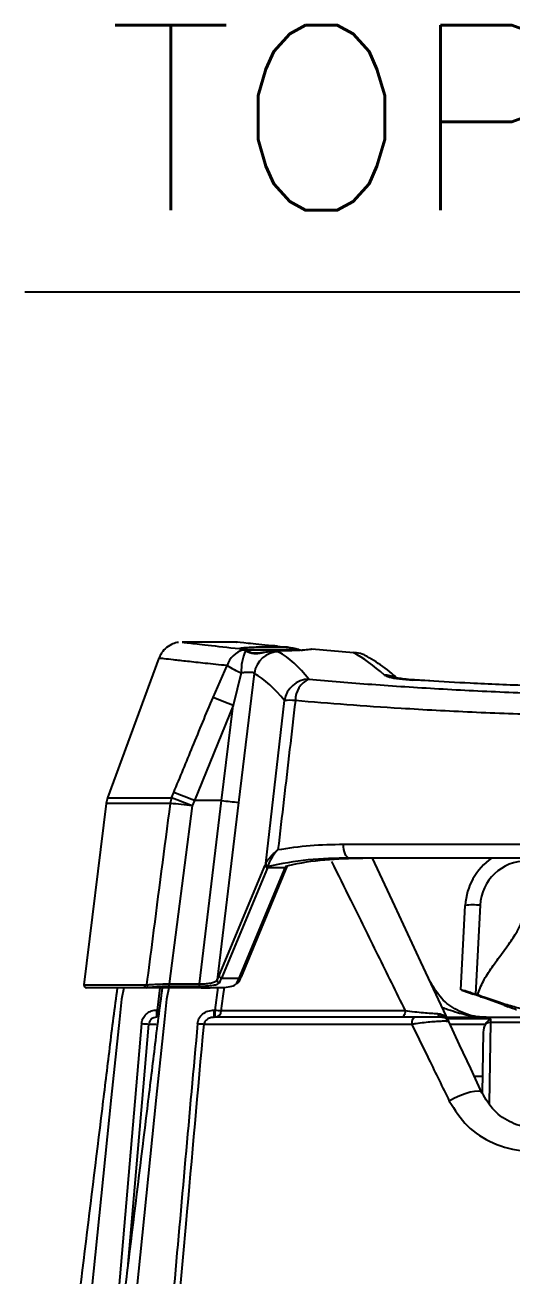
# Model space of a CAD drawing. Extents: x 7 to 113, y 1 to 87.
# Drawn here: x 46.37 to 48.34, y 81.56 to 86.62 of the extents above; entities that cross this region are included whole.
import ezdxf
from ezdxf.enums import TextEntityAlignment as Align

# ---------------------------------------------------------------- set-up
doc = ezdxf.new("R2010")
doc.units = 0
doc.header["$MEASUREMENT"] = 0
doc.layers.add('OBJECT', color=7, linetype='CONTINUOUS')
doc.styles.get("Standard").update_dxf_attribs({"font": 'SIMPLEX'})

msp = doc.modelspace()

# ---------------------------------------------------------------- linework, layer by layer
at = {"layer": 'OBJECT', "color": 1}
msp.add_line((46.3669, 85.5433), (51.6224, 85.5433), dxfattribs=at)
at = {"layer": 'OBJECT'}
for p, q in [((47.2237, 84.1253), (47.0038, 84.1253)), ((47.2413, 84.0953), (47.2358, 84.0986)), ((46.9096, 84.0602), (46.7014, 83.4942)), ((47.2413, 84.0953), (47.2414, 84.0953)), ((47.2513, 84.0932), (47.2414, 84.0953)), ((47.2419, 84.0953), (47.2418, 84.0953)), ((47.2432, 84.0943), (47.475, 84.0943)), ((47.4751, 84.0943), (47.2438, 84.0943)), ((47.2607, 84.0904), (47.2513, 84.0932)), ((47.475, 84.0943), (47.4751, 84.0943)), ((47.476, 84.0953), (47.4758, 84.0953)), ((47.476, 84.0953), (47.4761, 84.0952)), ((47.4761, 84.0952), (47.491, 84.0914)), ((47.5263, 84.0953), (47.5261, 84.0953)), ((47.5262, 84.0953), (47.5261, 84.0953)), ((47.5262, 84.0953), (47.5265, 84.0953)), ((47.5265, 84.0953), (47.5263, 84.0953)), ((47.5299, 84.0959), (47.5265, 84.0953)), ((47.6984, 84.0823), (47.5299, 84.0959)), ((47.5364, 84.0953), (47.5299, 84.0959)), ((47.1288, 83.9009), (47.1858, 84.03)), ((47.2433, 84), (47.2106, 83.8681)), ((47.2963, 83.9985), (47.2328, 83.476)), ((47.9389, 83.9712), (47.9453, 83.9719)), ((48.0027, 83.9677), (47.9389, 83.9712)), ((48.0079, 83.9686), (47.9453, 83.9722)), ((48.006, 83.9688), (47.9457, 83.9724)), ((47.2106, 83.8681), (47.0532, 83.4833)), ((47.1638, 83.4833), (47.2106, 83.8681)), ((47.3428, 83.2288), (47.4187, 83.888)), ((46.7014, 83.4942), (46.961, 83.4942)), ((46.961, 83.4942), (46.97, 83.5161)), ((46.696, 83.4718), (46.6057, 82.7365)), ((46.9563, 83.4718), (46.696, 83.4718)), ((47.0443, 83.4614), (46.9514, 82.7405)), ((47.0532, 83.4833), (47.0443, 83.4614)), ((47.1638, 83.4833), (47.0532, 83.4833)), ((47.0735, 82.7405), (47.1638, 83.4833)), ((47.2328, 83.476), (47.1454, 82.7569)), ((47.6583, 83.3064), (50.3594, 83.3064)), ((50.3361, 83.2503), (47.6815, 83.2503)), ((47.1537, 82.7747), (47.3399, 83.2218)), ((47.3497, 83.2114), (47.1636, 82.7643)), ((47.2346, 82.7643), (47.4208, 83.2114)), ((47.2438, 82.7696), (47.43, 83.2168)), ((47.3421, 83.227), (47.3428, 83.2288)), ((47.4208, 83.2114), (47.3497, 83.2114)), ((47.3522, 83.2186), (47.3519, 83.2165)), ((48.1333, 82.7172), (48.1512, 83.0584)), ((48.2111, 83.0589), (48.1923, 82.699)), ((46.6057, 82.7365), (46.8508, 82.7365)), ((46.8508, 82.7365), (46.8609, 82.737)), ((46.9514, 82.7304), (46.9514, 82.7405)), ((46.9514, 82.7405), (47.0735, 82.7405)), ((47.0735, 82.7304), (46.9514, 82.7304)), ((47.0735, 82.7304), (47.0735, 82.7405)), ((47.1636, 82.7643), (47.2346, 82.7643)), ((46.8597, 82.7253), (46.6156, 82.7253)), ((46.8697, 82.7257), (46.8597, 82.7253)), ((47.0806, 82.7253), (46.8597, 82.7253)), ((46.9136, 82.7253), (46.9026, 82.6348)), ((47.1484, 82.726), (47.1364, 82.6348)), ((48.137, 82.7159), (48.1371, 82.7172)), ((48.137, 82.7159), (48.183, 82.6991)), ((48.2007, 82.696), (48.1923, 82.699)), ((48.3087, 82.654), (48.2308, 82.6823)), ((46.9026, 82.6348), (46.9, 82.6348)), ((46.9, 82.6348), (46.9, 82.6053)), ((46.9026, 82.6348), (46.9026, 82.6053)), ((47.1364, 82.6348), (47.1336, 82.6348)), ((47.1336, 82.6053), (47.1336, 82.6348)), ((47.1364, 82.6348), (47.1364, 82.6053)), ((47.9076, 82.6317), (47.1625, 82.6317)), ((48.3086, 82.6541), (48.3255, 82.6478)), ((46.8395, 82.58), (46.7045, 81.0053)), ((47.9483, 82.6053), (47.1336, 82.6053)), ((48.0494, 82.6183), (48.0395, 82.6195)), ((48.0562, 82.6053), (48.063, 82.6048)), ((48.0763, 82.6053), (48.7333, 82.6053)), ((48.2547, 82.5998), (48.0789, 82.5998)), ((48.2332, 82.5775), (48.2341, 82.5789)), ((48.2488, 82.2569), (48.2545, 82.5839)), ((48.7333, 82.5839), (48.2545, 82.5839)), ((46.8689, 82.5779), (46.8985, 82.5779)), ((47.0924, 82.5779), (47.9335, 82.5779)), ((48.0893, 82.5775), (48.2332, 82.5775)), ((48.2242, 82.5446), (48.2199, 82.2982)), ((48.2211, 82.3653), (48.1882, 82.3653))]:
    msp.add_line(p, q, dxfattribs=at)
at = {"layer": 'OBJECT', "flags": 128}
for points in [[(47.6815, 83.2503), (47.6766, 83.2514), (47.6719, 83.2547), (47.6676, 83.2601), (47.664, 83.2672), (47.6611, 83.2758), (47.6592, 83.2855), (47.6582, 83.2959), (47.6583, 83.3064)], [(48.0844, 82.588), (47.9714, 82.8303), (47.8658, 83.0568), (47.7755, 83.2503)], [(47.4306, 83.2194), (47.4303, 83.2177), (47.43, 83.2168)], [(46.7668, 82.7253), (46.7581, 82.6785), (46.7498, 82.5981), (46.7165, 82.28), (46.6999, 82.1209), (46.6834, 81.9618), (46.6508, 81.6435), (46.6293, 81.4313)], [(46.9492, 82.7253), (46.9406, 82.6785), (46.9322, 82.5981), (46.8989, 82.28), (46.8824, 82.1209), (46.8659, 81.9618), (46.8333, 81.6435), (46.8118, 81.4313)], [(47.1625, 82.6317), (47.1702, 82.6912), (47.1749, 82.7271)], [(48.137, 82.7159), (48.135, 82.7166), (48.1337, 82.7171), (48.1333, 82.7172)], [(46.9124, 82.6336), (46.9077, 82.6342), (46.9026, 82.6348)], [(47.9076, 82.6317), (47.907, 82.6264), (47.9059, 82.6214), (47.9044, 82.6168), (47.9024, 82.6129), (47.9002, 82.6096), (47.8976, 82.6073), (47.8949, 82.6058), (47.8921, 82.6053)], [(47.9483, 82.6053), (47.9456, 82.6048), (47.9429, 82.6033), (47.9405, 82.6008), (47.9383, 82.5974), (47.9364, 82.5933), (47.935, 82.5886), (47.934, 82.5834), (47.9335, 82.5779)], [(48.2188, 82.2997), (48.1733, 82.3974), (48.1284, 82.4936), (48.0844, 82.588)], [(48.2545, 82.5839), (48.2546, 82.5902), (48.2546, 82.5955), (48.2547, 82.5998)], [(46.7855, 81.6048), (46.8417, 82.2605), (46.8689, 82.5779)], [(48.2188, 82.2997), (48.2135, 82.3043), (48.2033, 82.3063), (48.1888, 82.3054), (48.1708, 82.3018), (48.1504, 82.2957), (48.1287, 82.2874), (48.107, 82.2773), (48.0865, 82.2661)]]:
    msp.add_lwpolyline(points, dxfattribs=at)
at = {"layer": 'OBJECT'}
for centre, radius, start, end in [((47.2358, 84.0976), 0.001, 30.3932, 89.9246), ((47.2765, 84.0014), 0.0952, 105.3473, 162.539), ((47.2415, 84.0944), 0.000935, 69.8741, 98.9363), ((47.2416, 84.0944), 0.000917, 70.1028, 99.2479), ((47.4413, 84.0088), 0.1982, 155.6675, 182.5325), ((47.3959, 83.9857), 0.1004, 90.6217, 172.6577), ((47.4759, 84.0944), 0.000935, 95.1366, 182.0443), ((47.476, 84.0943), 0.000928, 94.947, 181.4479), ((47.5753, 84.7078), 0.7818, 240.114, 244.8721), ((47.5187, 83.874), 0.101, 90.8671, 171.9952), ((47.5582, 83.8887), 0.0955, 115.41, 180.3894), ((47.8251, 83.8935), 0.0978, 64.1689, 91.0289), ((45.8918, 80.6974), 3.434, 67.4163, 68.8862), ((47.4406, 83.7121), 0.1773, 82.8778, 97.1222), ((46.7952, 83.4597), 0.1, 159.8, 173), ((47.0662, 83.4599), 0.1106, 161.9541, 173.8105), ((45.793, 80.4045), 3.3031, 67.7375, 69.2902), ((45.7993, 80.4227), 3.3076, 67.7218, 69.2712), ((46.6235, 80.2878), 3.2014, 82.4457, 84.0333), ((47.3358, 84.7773), 1.3053, 262.4276, 265.4718), ((48.4009, 83.0453), 0.25, 124.9152, 177), ((48.4009, 83.049), 0.19, 90, 177), ((47.3501, 83.2216), 0.0102, 178.7699, 267.9065), ((47.3523, 83.2267), 0.0102, 178.1894, 267.9337), ((47.353, 83.2287), 0.0102, 179.3435, 265.2499), ((47.4216, 83.2206), 0.00921, 264.783, 335.6628), ((48.1833, 82.8124), 0.2481, 83.565, 97.4347), ((46.6156, 82.7353), 0.01, 173, 270), ((46.8604, 82.735), 0.00967, 170.6545, 266.279), ((46.8706, 82.7356), 0.00985, 171.8413, 264.8764), ((47.1556, 82.7563), 0.0102, 176.6226, 268.0973), ((47.1639, 82.7745), 0.0102, 178.7665, 267.9098), ((47.2255, 82.7529), 0.00933, 266.5372, 354.4859), ((47.2354, 82.7734), 0.00921, 264.7774, 335.663), ((47.2674, 83.614), 0.9879, 262.3807, 263.9022), ((47.1347, 82.633), 0.0278, 273.4855, 357.167), ((46.8979, 83.1932), 0.616, 264.5641, 267.3089), ((47.1563, 83.5506), 0.9748, 264.6873, 266.2414), ((48.0585, 82.6249), 0.0197, 195.8847, 263.3447), ((48.068, 82.6234), 0.0193, 195.2977, 255.0695), ((48.0572, 82.5753), 0.03, 25, 78.8348), ((48.2534, 82.5439), 0.0401, 88.4231, 118.9191)]:
    msp.add_arc(centre, radius, start, end, dxfattribs=at)
for centre, major_axis, ratio, start_param, end_param in [((45.1199, 66.7483), (2.1689, 17.375), 0.120232, 6.166548, 6.230996), ((49.6812, 66.7483), (-2.1689, 17.375), 0.120232, 6.143924, 6.197792), ((45.0214, 66.7605), (2.1692, 17.275), 0.120906, 6.166722, 6.23117), ((47.3059, 82.7515), (0.064, 0.5099), 0.120906, 0.385369, 0.412418), ((47.3158, 82.7503), (0.0641, 0.4999), 0.123247, 0.385982, 0.413031), ((47.3868, 82.7503), (0.0641, 0.4999), 0.123247, 0.377133, 0.413031), ((47.1863, 83.2265), (0.0615, 0.4899), 0.120906, 3.445752, 3.554011), ((47.1962, 83.2253), (0.0615, 0.4999), 0.118561, 3.445151, 3.55341), ((47.2672, 83.2253), (0.0615, 0.4999), 0.118561, 3.426946, 3.55341), ((47.2771, 83.2241), (0.0615, 0.4899), 0.120906, 3.427547, 3.554011), ((48.2542, 82.544), (0.0008, 0.0477), 0.62936, 0.801932, 1.57041)]:
    msp.add_ellipse(centre, major_axis=major_axis, ratio=ratio, start_param=start_param, end_param=end_param, dxfattribs=at)
for points, knots in [([(46.9896, 84.1239), (46.9872, 84.1237), (46.9773, 84.1226), (46.9575, 84.1153), (46.9346, 84.0995), (46.9174, 84.0797), (46.9127, 84.0649), (46.911, 84.0597)], [0, 0, 0, 0, 0.070425, 0.292427, 0.570963, 0.847138, 1, 1, 1, 1]), ([(47.0034, 84.1253), (47.0035, 84.1253), (47.0047, 84.1252), (47.0072, 84.1249), (47.0097, 84.1245), (47.0365, 84.1213), (47.099, 84.1138), (47.1899, 84.1037), (47.2358, 84.0986)], [0, 0, 0, 0, 0.010095, 0.094011, 0.176827, 0.354266, 0.673199, 1, 1, 1, 1]), ([(47.3906, 84.1083), (47.383, 84.109), (47.3324, 84.1138), (47.2654, 84.1204), (47.2179, 84.1253), (47.2224, 84.1248), (47.2238, 84.1247)], [0, 0, 0, 0, 0.066123, 0.44187, 0.828577, 1, 1, 1, 1]), ([(47.2358, 84.0986), (47.2374, 84.0995), (47.2407, 84.1014), (47.2666, 84.1037), (47.305, 84.1054), (47.3528, 84.1063), (47.3904, 84.1064), (47.4101, 84.1063), (47.4131, 84.1062)], [0, 0, 0, 0, 0.193241, 0.386488, 0.579566, 0.772391, 0.965024, 1, 1, 1, 1]), ([(47.413, 84.1052), (47.3961, 84.1053), (47.3623, 84.1054), (47.3137, 84.1046), (47.2734, 84.1031), (47.246, 84.1008), (47.2372, 84.0989), (47.2369, 84.0978), (47.2368, 84.0976)], [0, 0, 0, 0, 0.192566, 0.385131, 0.577738, 0.770507, 0.963513, 1, 1, 1, 1]), ([(47.475, 84.0943), (47.4609, 84.0983), (47.4416, 84.1038), (47.4191, 84.1049), (47.413, 84.1052)], [0, 0, 0, 0, 0.728743, 1, 1, 1, 1]), ([(47.4131, 84.1062), (47.4298, 84.1045), (47.4523, 84.1021), (47.471, 84.0967), (47.476, 84.0952)], [0, 0, 0, 0, 0.7368912, 1, 1, 1, 1]), ([(47.1858, 84.03), (47.1552, 84.0331), (47.0942, 84.0393), (47.0223, 84.0471), (46.966, 84.0534), (46.9299, 84.0575), (46.9115, 84.0596), (46.9112, 84.0597), (46.911, 84.0597)], [0, 0, 0, 0, 0.1775137, 0.3550286, 0.5387832, 0.7225382, 0.8847998, 1, 1, 1, 1]), ([(47.3798, 84.0896), (47.3629, 84.0876), (47.3339, 84.0841), (47.2973, 84.0775), (47.2746, 84.0844), (47.2642, 84.0889), (47.2607, 84.0904)], [0, 0, 0, 0, 0.35693, 0.612991, 0.87017, 1, 1, 1, 1]), ([(47.2616, 84.0895), (47.2719, 84.085), (47.2901, 84.0769), (47.3297, 84.0812), (47.3592, 84.0883), (47.377, 84.0886), (47.3798, 84.0886)], [0, 0, 0, 0, 0.350739, 0.62487, 0.939555, 1, 1, 1, 1]), ([(47.5262, 84.0953), (47.5181, 84.0944), (47.5019, 84.0926), (47.4605, 84.0906), (47.4179, 84.0896), (47.3903, 84.0896), (47.3798, 84.0896)], [0, 0, 0, 0, 0.276323, 0.552659, 0.828641, 1, 1, 1, 1]), ([(47.3798, 84.0896), (47.3799, 84.0896), (47.3877, 84.0885), (47.3913, 84.0873), (47.3948, 84.0861)], [0, 0, 0, 0, 0.008014, 1, 1, 1, 1]), ([(47.7441, 84.0708), (47.7431, 84.0716), (47.7333, 84.0788), (47.7169, 84.0815), (47.7023, 84.0824), (47.6985, 84.0823), (47.6984, 84.0823)], [0, 0, 0, 0, 0.079323, 0.761322, 0.99073, 1, 1, 1, 1]), ([(47.8692, 83.9845), (47.8641, 83.9889), (47.8348, 84.0143), (47.7934, 84.0438), (47.7564, 84.0645), (47.7444, 84.0712)], [0, 0, 0, 0, 0.124685, 0.718163, 1, 1, 1, 1]), ([(47.2963, 83.9985), (47.2949, 83.9996), (47.292, 84.0018), (47.2788, 84.0028), (47.262, 84.0022), (47.2491, 84.0007), (47.2433, 84)], [0, 0, 0, 0, 0.26233, 0.524835, 0.78459, 1, 1, 1, 1]), ([(47.5172, 83.975), (47.6012, 83.9678), (47.7695, 83.9535), (48.0423, 83.9356), (48.326, 83.9213), (48.6192, 83.912), (48.9172, 83.9077), (49.2154, 83.9086), (49.5095, 83.915), (49.7963, 83.9261), (50.0577, 83.9407), (50.2936, 83.9572), (50.4315, 83.969), (50.5005, 83.975)], [0, 0, 0, 0, 0.0941084, 0.1885081, 0.2826058, 0.3767764, 0.4712531, 0.5654204, 0.6584643, 0.7518055, 0.8448573, 0.9224279, 1, 1, 1, 1]), ([(47.8233, 83.9914), (47.8286, 83.9886), (47.8393, 83.983), (47.8812, 83.9757), (47.9199, 83.9727), (47.9389, 83.9712)], [0, 0, 0, 0, 0.3369483, 0.673845, 1, 1, 1, 1]), ([(47.9452, 83.972), (47.9436, 83.9721), (47.9281, 83.9729), (47.9039, 83.9752), (47.8799, 83.9784), (47.8672, 83.9812), (47.8669, 83.9813), (47.8668, 83.9813)], [0, 0, 0, 0, 0.038175, 0.366099, 0.647639, 0.876229, 1, 1, 1, 1]), ([(50.026, 83.9683), (49.979, 83.9655), (49.8675, 83.959), (49.6823, 83.9509), (49.473, 83.9439), (49.2601, 83.9395), (49.0475, 83.9378), (48.8346, 83.9386), (48.6208, 83.942), (48.3979, 83.9485), (48.1902, 83.9569), (48.0584, 83.9645), (48.0027, 83.9677)], [0, 0, 0, 0, 0.073735, 0.174905, 0.279004, 0.383102, 0.484278, 0.585454, 0.689583, 0.793713, 0.912817, 1, 1, 1, 1]), ([(46.97, 83.5161), (46.9953, 83.5778), (47.0479, 83.7062), (47.1012, 83.8343), (47.1288, 83.9009)], [0, 0, 0, 0, 0.480478, 1, 1, 1, 1]), ([(47.4626, 83.888), (47.4549, 83.822), (47.4314, 83.6208), (47.408, 83.4196), (47.3922, 83.2845)], [0, 0, 0, 0, 0.328344, 1, 1, 1, 1]), ([(50.555, 83.888), (50.4672, 83.8809), (50.2913, 83.8665), (50.0064, 83.8486), (49.7102, 83.8344), (49.4043, 83.8252), (49.0935, 83.821), (48.7827, 83.8221), (48.476, 83.8288), (48.177, 83.8401), (47.9081, 83.8547), (47.6692, 83.871), (47.5315, 83.8823), (47.4626, 83.888)], [0, 0, 0, 0, 0.0947289, 0.1897538, 0.2844742, 0.3792526, 0.4743386, 0.5691143, 0.6628629, 0.7569108, 0.8506657, 0.9253324, 1, 1, 1, 1]), ([(46.8609, 82.737), (46.8689, 82.7992), (46.9006, 83.0442), (46.9325, 83.2891), (46.9563, 83.4718)], [0, 0, 0, 0, 0.254031, 1, 1, 1, 1]), ([(47.3922, 83.2845), (47.4353, 83.2911), (47.5219, 83.3043), (47.6127, 83.3057), (47.6583, 83.3064)], [0, 0, 0, 0, 0.497922, 1, 1, 1, 1]), ([(47.3428, 83.2288), (47.3452, 83.2333), (47.3512, 83.2444), (47.3691, 83.2644), (47.3847, 83.2784), (47.3912, 83.2836), (47.3921, 83.2844), (47.3922, 83.2845)], [0, 0, 0, 0, 0.291273, 0.731775, 0.961022, 0.99599, 1, 1, 1, 1]), ([(47.6815, 83.2503), (47.6254, 83.2494), (47.5124, 83.2475), (47.4056, 83.2268), (47.3519, 83.2165)], [0, 0, 0, 0, 0.497068, 1, 1, 1, 1]), ([(47.3922, 83.2845), (47.3921, 83.2844), (47.3913, 83.2835), (47.3889, 83.2809), (47.3809, 83.2718), (47.3678, 83.2546), (47.3556, 83.2332), (47.3532, 83.2228), (47.3522, 83.2186)], [0, 0, 0, 0, 0.003813, 0.036465, 0.111777, 0.383706, 0.753032, 1, 1, 1, 1]), ([(47.4237, 83.218), (47.4272, 83.2189), (47.4786, 83.2309), (47.5813, 83.2468), (47.6845, 83.2492), (47.7365, 83.2503)], [0, 0, 0, 0, 0.03518, 0.514633, 1, 1, 1, 1]), ([(47.6091, 83.2366), (47.635, 83.1842), (47.6962, 83.0604), (47.7957, 82.8588), (47.8703, 82.7074), (47.9076, 82.6317)], [0, 0, 0, 0, 0.267535, 0.633326, 1, 1, 1, 1]), ([(48.2007, 82.696), (48.208, 82.7147), (48.2234, 82.7543), (48.2597, 82.8094), (48.2942, 82.8561), (48.3219, 82.8934), (48.3414, 82.9211), (48.3611, 82.9524), (48.3808, 82.9894), (48.387, 83.0197), (48.39, 83.0345)], [0, 0, 0, 0, 0.15382, 0.32546, 0.503781, 0.600006, 0.681858, 0.763121, 0.884544, 1, 1, 1, 1]), ([(46.8609, 82.737), (46.867, 82.7374), (46.8791, 82.7383), (46.9082, 82.74), (46.9335, 82.7406), (46.9482, 82.7405), (46.9514, 82.7405)], [0, 0, 0, 0, 0.302947, 0.605662, 0.913217, 1, 1, 1, 1]), ([(46.9514, 82.7304), (46.9412, 82.7303), (46.9209, 82.73), (46.8938, 82.728), (46.8775, 82.7264), (46.8712, 82.7259), (46.8697, 82.7257)], [0, 0, 0, 0, 0.30101, 0.601823, 0.907076, 1, 1, 1, 1]), ([(47.0735, 82.7405), (47.0816, 82.7407), (47.0976, 82.7413), (47.1191, 82.7438), (47.1355, 82.7481), (47.1431, 82.7529), (47.145, 82.7562), (47.1454, 82.7569)], [0, 0, 0, 0, 0.231455, 0.462802, 0.696834, 0.935031, 1, 1, 1, 1]), ([(47.1552, 82.7461), (47.1528, 82.7435), (47.1481, 82.7383), (47.1296, 82.7337), (47.1053, 82.7311), (47.0853, 82.7304), (47.0748, 82.7304), (47.0735, 82.7304)], [0, 0, 0, 0, 0.247398, 0.49508, 0.735442, 0.967351, 1, 1, 1, 1]), ([(47.0806, 82.7253), (47.0973, 82.7253), (47.1308, 82.7253), (47.1745, 82.7262), (47.2072, 82.7304), (47.2209, 82.7373), (47.2243, 82.7427), (47.2249, 82.7435)], [0, 0, 0, 0, 0.235871, 0.471661, 0.709709, 0.951942, 1, 1, 1, 1]), ([(48.2356, 82.6053), (48.2236, 82.6059), (48.182, 82.6077), (48.119, 82.6298), (48.0525, 82.6769), (48.0234, 82.7257), (48.009, 82.7497)], [0, 0, 0, 0, 0.130798, 0.454343, 0.731133, 1, 1, 1, 1]), ([(46.5294, 81.0053), (46.5798, 81.4153), (46.6352, 81.8662), (46.6955, 82.3581), (46.7107, 82.4811), (46.7252, 82.6036), (46.7366, 82.6849), (46.7423, 82.7253)], [0, 0, 0, 0, 0.71491, 0.786401, 0.857892, 0.929384, 1, 1, 1, 1]), ([(46.7119, 81.0053), (46.7622, 81.4153), (46.8177, 81.8662), (46.8779, 82.3581), (46.8932, 82.4811), (46.9077, 82.6039), (46.9191, 82.6854), (46.9248, 82.7261)], [0, 0, 0, 0, 0.714596, 0.786056, 0.857516, 0.928976, 1, 1, 1, 1]), ([(48.1371, 82.7172), (48.14, 82.7164), (48.1459, 82.7147), (48.1614, 82.7097), (48.1776, 82.7042), (48.1882, 82.7005), (48.1923, 82.699)], [0, 0, 0, 0, 0.272659, 0.546139, 0.8274, 1, 1, 1, 1]), ([(48.2308, 82.6823), (48.2241, 82.6847), (48.2116, 82.6892), (48.1961, 82.6946), (48.1865, 82.698), (48.1822, 82.6994), (48.1828, 82.6992), (48.183, 82.6992)], [0, 0, 0, 0, 0.269503, 0.506964, 0.727957, 0.93863, 1, 1, 1, 1]), ([(48.4172, 82.6353), (48.4057, 82.6363), (48.3826, 82.6382), (48.3293, 82.6526), (48.2678, 82.6722), (48.2231, 82.6881), (48.2007, 82.696)], [0, 0, 0, 0, 0.249468, 0.499319, 0.749167, 1, 1, 1, 1]), ([(46.8395, 82.58), (46.8398, 82.5824), (46.8409, 82.5915), (46.8471, 82.6067), (46.8609, 82.6222), (46.8793, 82.6328), (46.8931, 82.6341), (46.9, 82.6348)], [0, 0, 0, 0, 0.081788, 0.307581, 0.536949, 0.768514, 1, 1, 1, 1]), ([(47.0661, 82.58), (47.0661, 82.5802), (47.0667, 82.5871), (47.071, 82.6015), (47.0859, 82.6196), (47.108, 82.6324), (47.1251, 82.634), (47.1336, 82.6348)], [0, 0, 0, 0, 0.005177, 0.217909, 0.46291, 0.731848, 1, 1, 1, 1]), ([(48.0395, 82.6195), (48.0308, 82.6198), (48.0132, 82.6205), (47.9801, 82.6231), (47.9434, 82.6269), (47.9203, 82.63), (47.9076, 82.6317)], [0, 0, 0, 0, 0.220289, 0.445216, 0.694221, 1, 1, 1, 1]), ([(48.2356, 82.6053), (48.2354, 82.6053), (48.2344, 82.6053), (48.2299, 82.6053), (48.2029, 82.606), (48.1516, 82.6129), (48.1012, 82.6295), (48.066, 82.6414), (48.0583, 82.644)], [0, 0, 0, 0, 0.002733, 0.016789, 0.074371, 0.454752, 0.880625, 1, 1, 1, 1]), ([(48.3583, 82.6353), (48.3581, 82.6354), (48.3576, 82.6356), (48.3525, 82.6376), (48.3425, 82.6414), (48.3287, 82.6467), (48.3167, 82.6511), (48.3099, 82.6536), (48.3087, 82.654)], [0, 0, 0, 0, 0.124599, 0.319204, 0.5187, 0.729034, 0.951523, 1, 1, 1, 1]), ([(46.9, 82.6053), (46.8965, 82.605), (46.8894, 82.6043), (46.8799, 82.5991), (46.8729, 82.5913), (46.8696, 82.5837), (46.8691, 82.5791), (46.8689, 82.5779)], [0, 0, 0, 0, 0.2364169, 0.4700983, 0.6980882, 0.9199211, 1, 1, 1, 1]), ([(47.0661, 82.58), (47.0331, 82.2131), (46.986, 81.6882), (46.9391, 81.1633), (46.925, 81.0053)], [0, 0, 0, 0, 0.699038, 1, 1, 1, 1]), ([(47.1336, 82.6053), (47.1284, 82.6049), (47.1183, 82.6042), (47.106, 82.5986), (47.099, 82.5924), (47.0951, 82.5869), (47.0931, 82.5824), (47.0926, 82.5789), (47.0924, 82.5779)], [0, 0, 0, 0, 0.295538, 0.575717, 0.740309, 0.809194, 0.945638, 1, 1, 1, 1]), ([(47.9335, 82.5779), (47.9396, 82.5789), (47.9557, 82.5814), (47.9841, 82.5849), (48.0152, 82.588), (48.0426, 82.59), (48.0649, 82.5908), (48.0805, 82.5902), (48.0831, 82.5887), (48.0844, 82.588)], [0, 0, 0, 0, 0.099425, 0.265865, 0.416098, 0.557611, 0.700775, 0.851618, 1, 1, 1, 1]), ([(48.0562, 82.6053), (48.0555, 82.6053), (48.0532, 82.6053), (48.0445, 82.6053), (48.0285, 82.6053), (48.0086, 82.6053), (47.9857, 82.6053), (47.9649, 82.6053), (47.9528, 82.6053), (47.9483, 82.6053)], [0, 0, 0, 0, 0.072611, 0.232464, 0.384311, 0.536497, 0.701328, 0.887553, 1, 1, 1, 1]), ([(48.0797, 82.5944), (48.0768, 82.599), (48.0698, 82.6103), (48.057, 82.6153), (48.0494, 82.6183)], [0, 0, 0, 0, 0.412645, 1, 1, 1, 1]), ([(48.2341, 82.5789), (48.2365, 82.5824), (48.2412, 82.5892), (48.2483, 82.5959), (48.2528, 82.5988), (48.2546, 82.5998), (48.2547, 82.5998)], [0, 0, 0, 0, 0.378294, 0.740606, 0.99227, 1, 1, 1, 1]), ([(46.9932, 81.4698), (46.995, 81.4897), (47.0039, 81.5893), (47.0369, 81.9587), (47.0682, 82.3081), (47.0924, 82.5779)], [0, 0, 0, 0, 0.0539192, 0.2695963, 1, 1, 1, 1]), ([(47.9335, 82.5779), (47.9569, 82.5303), (48.0076, 82.427), (48.0588, 82.3225), (48.0865, 82.2661)], [0, 0, 0, 0, 0.460735, 1, 1, 1, 1]), ([(48.4454, 82.1553), (48.4393, 82.1555), (48.4022, 82.1563), (48.3382, 82.1743), (48.2648, 82.2233), (48.2341, 82.2743), (48.2188, 82.2997)], [0, 0, 0, 0, 0.063317, 0.382239, 0.692331, 1, 1, 1, 1]), ([(48.0865, 82.2661), (48.1089, 82.2306), (48.1541, 82.159), (48.2629, 82.09), (48.3563, 82.0654), (48.4099, 82.0642), (48.4189, 82.064)], [0, 0, 0, 0, 0.304165, 0.612213, 0.935018, 1, 1, 1, 1])]:
    msp.add_open_spline(points, degree=3, knots=knots, dxfattribs=at)

# ---------------------------------------------------------------- texts
at = {"layer": 'OBJECT', "color": 1}
msp.add_text('TOP VIEW', height=0.75, dxfattribs=at).set_placement((49.0148, 85.8746), align=Align.CENTER)

doc.saveas('drawing.dxf')
